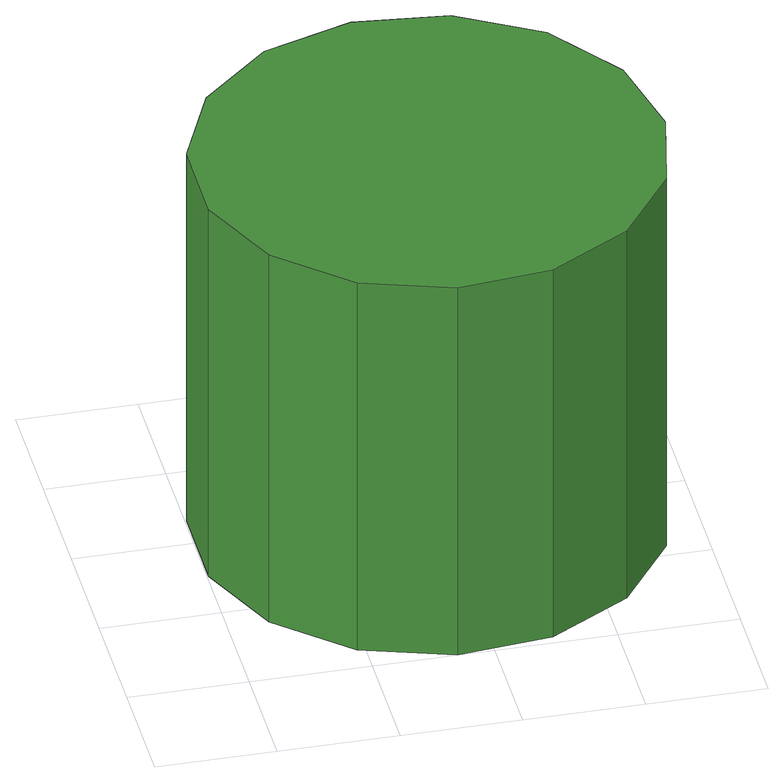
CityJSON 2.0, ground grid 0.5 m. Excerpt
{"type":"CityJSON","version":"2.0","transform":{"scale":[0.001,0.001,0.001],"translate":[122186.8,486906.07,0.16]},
"CityObjects":{
"tree1":{"type":"SolitaryVegetationObject","attributes":{"function":"something"},"geometry":[{"type":"MultiSurface","lod":"1","boundaries":[[[0,1,2,3,4,5,6,7,8,9,10,11,12,13,14]],[[15,16,17,18,19,20,21,22,23,24,25,26,27,28,29]],[[0,29,28,1]],[[1,28,27,2]],[[2,27,26,3]],[[3,26,25,4]],[[4,25,24,5]],[[5,24,23,6]],[[6,23,22,7]],[[7,22,21,8]],[[8,21,20,9]],[[9,20,19,10]],[[10,19,18,11]],[[11,18,17,12]],[[12,17,16,13]],[[13,16,15,14]],[[14,15,29,0]]]}]}
},
"vertices":[
[1910,959,1774],[1827,1351,1774],[1591,1675,1774],[1244,1876,1774],[846,1918,1774],[464,1794,1774],[167,1526,1774],[4,1160,1774],[4,759,1774],[167,393,1774],[464,125,1774],[846,1,1774],[1244,43,1774],[1591,243,1774],[1827,567,1774],[1827,567,6],[1591,243,6],[1244,43,6],[846,1,6],[464,125,6],[167,393,6],[4,759,6],[4,1160,6],[167,1526,6],[464,1794,6],[846,1918,6],[1244,1876,6],[1591,1675,6],[1827,1351,6],[1910,959,6]
]}
